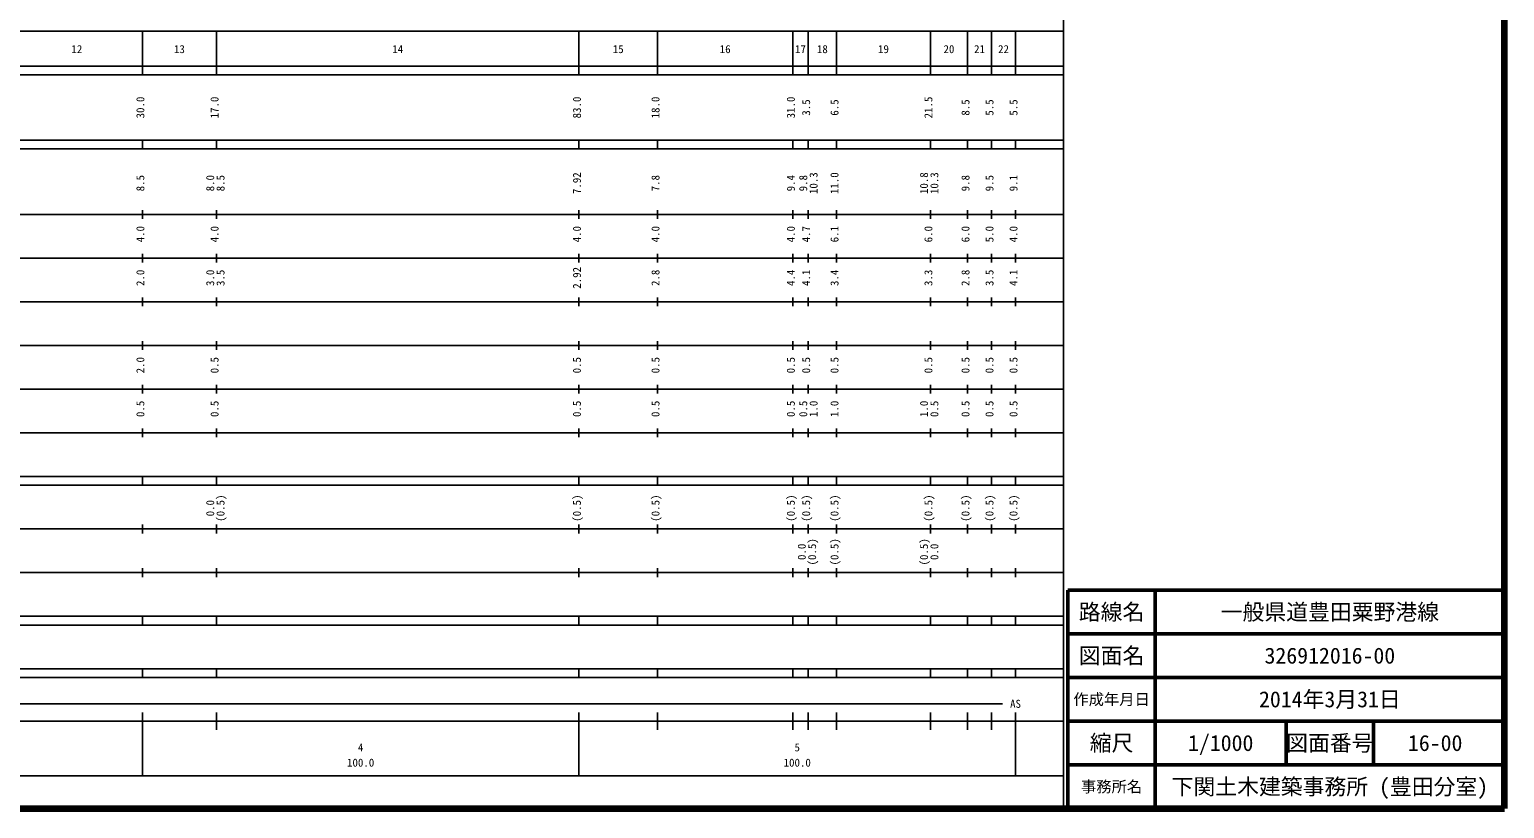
# Model space of a CAD drawing. Units: millimetres on the paper, enlarged 1000 times. Extents: x 40000 to 680000, y 20000 to 380000.
# Drawn here: x 342152 to 680000, y 20000 to 198357 of the extents above; entities that cross this region are included whole.
import ezdxf
from ezdxf.enums import TextEntityAlignment as Align

# ---------------------------------------------------------------- set-up
doc = ezdxf.new("R2010")
doc.units = ezdxf.units.MM
doc.header["$LTSCALE"] = 1000
for name, color, linetype, lineweight in [('M-TTL', 2, 'Continuous', 140), ('M-TTL-BAND', 7, 'Continuous', 25), ('M-TTL-FRAM', 2, 'Continuous', 50), ('M-TTL-LINE', 7, 'Continuous', 50)]:
    doc.layers.add(name, color=color, linetype=linetype, lineweight=lineweight)
doc.layers.add('M-TTL-TXT', color=7, linetype='Continuous')
doc.styles.add('ＭＳ ゴシック', font='')
doc.styles.get('ＭＳ ゴシック').set_extended_font_data('MS Gothic')

msp = doc.modelspace()

# ---------------------------------------------------------------- linework, layer by layer
at = {"layer": 'M-TTL'}
for p, q in [((680000, 20000), (680000, 380000)), ((40000, 20000), (680000, 20000))]:
    msp.add_line(p, q, dxfattribs=at)
at = {"layer": 'M-TTL-BAND'}
for p, q in [((579000, 20000), (579000, 370000)), ((68000, 198000), (579000, 198000)), ((368000, 188000), (368000, 198000)), ((385000, 188000), (385000, 198000)), ((468000, 188000), (468000, 198000)), ((486000, 188000), (486000, 198000)), ((517000, 188000), (517000, 198000)), ((520500, 188000), (520500, 198000)), ((527000, 188000), (527000, 198000)), ((548500, 188000), (548500, 198000)), ((557000, 188000), (557000, 198000)), ((562500, 188000), (562500, 198000)), ((568000, 188000), (568000, 198000)), ((40000, 190000), (579000, 190000)), ((40000, 188000), (579000, 188000)), ((40000, 173000), (579000, 173000)), ((368000, 171000), (368000, 173000)), ((385000, 171000), (385000, 173000)), ((468000, 171000), (468000, 173000)), ((486000, 171000), (486000, 173000)), ((517000, 171000), (517000, 173000)), ((520500, 171000), (520500, 173000)), ((527000, 171000), (527000, 173000)), ((548500, 171000), (548500, 173000)), ((557000, 171000), (557000, 173000)), ((562500, 171000), (562500, 173000)), ((568000, 171000), (568000, 173000)), ((40000, 171000), (579000, 171000)), ((40000, 156000), (579000, 156000)), ((368000, 155000), (368000, 157000)), ((385000, 155000), (385000, 157000)), ((468000, 155000), (468000, 157000)), ((486000, 155000), (486000, 157000)), ((517000, 155000), (517000, 157000)), ((520500, 155000), (520500, 157000)), ((527000, 155000), (527000, 157000)), ((548500, 155000), (548500, 157000)), ((557000, 155000), (557000, 157000)), ((562500, 155000), (562500, 157000)), ((568000, 155000), (568000, 157000)), ((46000, 146000), (579000, 146000)), ((368000, 145000), (368000, 147000)), ((385000, 145000), (385000, 147000)), ((468000, 145000), (468000, 147000)), ((486000, 145000), (486000, 147000)), ((517000, 145000), (517000, 147000)), ((520500, 145000), (520500, 147000)), ((527000, 145000), (527000, 147000)), ((548500, 145000), (548500, 147000)), ((557000, 145000), (557000, 147000)), ((562500, 145000), (562500, 147000)), ((568000, 145000), (568000, 147000)), ((52000, 136000), (579000, 136000)), ((368000, 135000), (368000, 137000)), ((385000, 135000), (385000, 137000)), ((468000, 135000), (468000, 137000)), ((486000, 135000), (486000, 137000)), ((517000, 135000), (517000, 137000)), ((520500, 135000), (520500, 137000)), ((527000, 135000), (527000, 137000)), ((548500, 135000), (548500, 137000)), ((557000, 135000), (557000, 137000)), ((562500, 135000), (562500, 137000)), ((568000, 135000), (568000, 137000)), ((46000, 126000), (579000, 126000)), ((368000, 125000), (368000, 127000)), ((385000, 125000), (385000, 127000)), ((468000, 125000), (468000, 127000)), ((486000, 125000), (486000, 127000)), ((517000, 125000), (517000, 127000)), ((520500, 125000), (520500, 127000)), ((527000, 125000), (527000, 127000)), ((548500, 125000), (548500, 127000)), ((557000, 125000), (557000, 127000)), ((562500, 125000), (562500, 127000)), ((568000, 125000), (568000, 127000)), ((52000, 116000), (579000, 116000)), ((368000, 115000), (368000, 117000)), ((385000, 115000), (385000, 117000)), ((468000, 115000), (468000, 117000)), ((486000, 115000), (486000, 117000)), ((517000, 115000), (517000, 117000)), ((520500, 115000), (520500, 117000)), ((527000, 115000), (527000, 117000)), ((548500, 115000), (548500, 117000)), ((557000, 115000), (557000, 117000)), ((562500, 115000), (562500, 117000)), ((568000, 115000), (568000, 117000)), ((46000, 106000), (579000, 106000)), ((368000, 105000), (368000, 107000)), ((385000, 105000), (385000, 107000)), ((468000, 105000), (468000, 107000)), ((486000, 105000), (486000, 107000)), ((517000, 105000), (517000, 107000)), ((520500, 105000), (520500, 107000)), ((527000, 105000), (527000, 107000)), ((548500, 105000), (548500, 107000)), ((557000, 105000), (557000, 107000)), ((562500, 105000), (562500, 107000)), ((568000, 105000), (568000, 107000)), ((40000, 96000), (579000, 96000)), ((368000, 94000), (368000, 96000)), ((385000, 94000), (385000, 96000)), ((468000, 94000), (468000, 96000)), ((486000, 94000), (486000, 96000)), ((517000, 94000), (517000, 96000)), ((520500, 94000), (520500, 96000)), ((527000, 94000), (527000, 96000)), ((548500, 94000), (548500, 96000)), ((557000, 94000), (557000, 96000)), ((562500, 94000), (562500, 96000)), ((568000, 94000), (568000, 96000)), ((40000, 94000), (579000, 94000)), ((368000, 83000), (368000, 85000)), ((385000, 83000), (385000, 85000)), ((468000, 83000), (468000, 85000)), ((486000, 83000), (486000, 85000)), ((517000, 83000), (517000, 85000)), ((520500, 83000), (520500, 85000)), ((527000, 83000), (527000, 85000)), ((548500, 83000), (548500, 85000)), ((557000, 83000), (557000, 85000)), ((562500, 83000), (562500, 85000)), ((568000, 83000), (568000, 85000)), ((49000, 84000), (579000, 84000)), ((368000, 73000), (368000, 75000)), ((385000, 73000), (385000, 75000)), ((468000, 73000), (468000, 75000)), ((486000, 73000), (486000, 75000)), ((517000, 73000), (517000, 75000)), ((520500, 73000), (520500, 75000)), ((527000, 73000), (527000, 75000)), ((548500, 73000), (548500, 75000)), ((557000, 73000), (557000, 75000)), ((562500, 73000), (562500, 75000)), ((568000, 73000), (568000, 75000)), ((40000, 74000), (579000, 74000)), ((40000, 64000), (579000, 64000)), ((40000, 62000), (579000, 62000)), ((368000, 62000), (368000, 64000)), ((385000, 62000), (385000, 64000)), ((468000, 62000), (468000, 64000)), ((486000, 62000), (486000, 64000)), ((517000, 62000), (517000, 64000)), ((520500, 62000), (520500, 64000)), ((527000, 62000), (527000, 64000)), ((548500, 62000), (548500, 64000)), ((557000, 62000), (557000, 64000)), ((562500, 62000), (562500, 64000)), ((568000, 62000), (568000, 64000)), ((40000, 52000), (579000, 52000)), ((368000, 50000), (368000, 52000)), ((385000, 50000), (385000, 52000)), ((468000, 50000), (468000, 52000)), ((486000, 50000), (486000, 52000)), ((517000, 50000), (517000, 52000)), ((520500, 50000), (520500, 52000)), ((527000, 50000), (527000, 52000)), ((548500, 50000), (548500, 52000)), ((557000, 50000), (557000, 52000)), ((562500, 50000), (562500, 52000)), ((568000, 50000), (568000, 52000)), ((40000, 50000), (579000, 50000)), ((71000, 44000), (565000, 44000)), ((368000, 27500), (368000, 42000)), ((385000, 38000), (385000, 42000)), ((468000, 27500), (468000, 42000)), ((486000, 38000), (486000, 42000)), ((517000, 38000), (517000, 42000)), ((520500, 38000), (520500, 42000)), ((527000, 38000), (527000, 42000)), ((548500, 38000), (548500, 42000)), ((557000, 38000), (557000, 42000)), ((562500, 38000), (562500, 42000)), ((568000, 27500), (568000, 42000)), ((40000, 40000), (579000, 40000)), ((68000, 27500), (579000, 27500))]:
    msp.add_line(p, q, dxfattribs=at)
at = {"layer": 'M-TTL-FRAM'}
for p, q in [((680000, 70000), (580000, 70000)), ((580000, 70000), (580000, 20000))]:
    msp.add_line(p, q, dxfattribs=at)
at = {"layer": 'M-TTL-LINE'}
for p, q in [((600000, 70000), (600000, 20000)), ((680000, 60000), (580000, 60000)), ((680000, 50000), (580000, 50000)), ((680000, 40000), (580000, 40000)), ((630000, 40000), (630000, 30000)), ((650000, 40000), (650000, 30000)), ((680000, 30000), (580000, 30000))]:
    msp.add_line(p, q, dxfattribs=at)

# ---------------------------------------------------------------- texts
at = {"layer": 'M-TTL-BAND', "style": 'ＭＳ ゴシック'}
for s, p in [('12', (353000, 192405)), ('13', (376500, 192405)), ('14', (426500, 192405)), ('15', (477000, 192405)), ('16', (501500, 192405)), ('17', (518750, 192405)), ('18', (523750, 192405)), ('19', (537750, 192405)), ('20', (552750, 192405)), ('21', (559750, 192405)), ('22', (565250, 192405)), ('AS', (568000, 42500)), ('4', (418000, 32523)), ('5', (518000, 32523)), ('100.0', (418000, 29033)), ('100.0', (518000, 29033))]:
    msp.add_text(s, height=1833, dxfattribs=at).set_placement(p, align=Align.BOTTOM_CENTER)
for s, p in [('30.0', (369000, 180500)), ('17.0', (386000, 180500)), ('83.0', (469000, 180500)), ('18.0', (487000, 180500)), ('31.0', (518000, 180500)), ('21.5', (549500, 180500)), ('3.5', (521500, 180500)), ('6.5', (528000, 180500)), ('8.5', (558000, 180500)), ('5.5', (563500, 180500)), ('5.5', (569000, 180500)), ('7.92', (469000, 163174)), ('8.5', (369000, 163174)), ('8.0', (385000, 163174)), ('8.5', (387370, 163174)), ('7.8', (487000, 163174)), ('9.4', (518000, 163174)), ('9.8', (520833, 163174)), ('10.3', (523203, 163174)), ('11.0', (528000, 163174)), ('10.8', (548500, 163174)), ('10.3', (550870, 163174)), ('9.8', (558000, 163174)), ('9.5', (563500, 163174)), ('9.1', (569000, 163174)), ('4.0', (369000, 151500)), ('4.0', (386000, 151500)), ('4.0', (469000, 151500)), ('4.0', (487000, 151500)), ('4.0', (518000, 151500)), ('4.7', (521500, 151500)), ('6.1', (528000, 151500)), ('6.0', (549500, 151500)), ('6.0', (558000, 151500)), ('5.0', (563500, 151500)), ('4.0', (569000, 151500)), ('2.0', (369000, 141500)), ('3.0', (385000, 141500)), ('3.5', (387370, 141500)), ('2.92', (469000, 141500)), ('2.8', (487000, 141500)), ('4.4', (518000, 141500)), ('4.1', (521500, 141500)), ('3.4', (528000, 141500)), ('3.3', (549500, 141500)), ('2.8', (558000, 141500)), ('3.5', (563500, 141500)), ('4.1', (569000, 141500)), ('2.0', (369000, 121500)), ('0.5', (386000, 121500)), ('0.5', (469000, 121500)), ('0.5', (487000, 121500)), ('0.5', (518000, 121500)), ('0.5', (521500, 121500)), ('0.5', (528000, 121500)), ('0.5', (549500, 121500)), ('0.5', (558000, 121500)), ('0.5', (563500, 121500)), ('0.5', (569000, 121500)), ('0.5', (369000, 111500)), ('0.5', (386000, 111500)), ('0.5', (469000, 111500)), ('0.5', (487000, 111500)), ('0.5', (518000, 111500)), ('0.5', (520833, 111500)), ('1.0', (523203, 111500)), ('1.0', (528000, 111500)), ('1.0', (548500, 111500)), ('0.5', (550870, 111500)), ('0.5', (558000, 111500)), ('0.5', (563500, 111500)), ('0.5', (569000, 111500)), ('(0.5)', (387370, 88764)), ('(0.5)', (469000, 88764)), ('(0.5)', (487000, 88764)), ('(0.5)', (518000, 88764)), ('(0.5)', (521500, 88764)), ('(0.5)', (528000, 88764)), ('(0.5)', (549513, 88764)), ('(0.5)', (558000, 88764)), ('(0.5)', (563500, 88764)), ('(0.5)', (569000, 88764)), ('0.0', (385000, 88764)), ('(0.5)', (522870, 78764)), ('(0.5)', (528000, 78764)), ('(0.5)', (548500, 78764)), ('0.0', (520500, 78764)), ('0.0', (550870, 78764))]:
    msp.add_text(s, height=1833, rotation=90, dxfattribs=at).set_placement(p, align=Align.BOTTOM_CENTER)
at = {"layer": 'M-TTL-TXT', "style": 'ＭＳ ゴシック'}
for s, height, p in [('路線名', 3666, (590000, 65000)), ('路線名', 3666, (590000, 65000)), ('一般県道豊田粟野港線', 3666, (640000, 65000)), ('図面名', 3666, (590000, 55000)), ('図面名', 3666, (590000, 55000)), ('326912016-00', 3666, (640000, 55000)), ('2014年3月31日', 3666, (640000, 45000)), ('作成年月日', 2566, (590000, 45000)), ('作成年月日', 2566, (590000, 45000)), ('縮尺', 3666, (590000, 35000)), ('縮尺', 3666, (590000, 35000)), ('図面番号', 3666, (640000, 35000)), ('図面番号', 3666, (640000, 35000)), ('1/1000', 3666, (615000, 35000)), ('16-00', 3666, (664125, 35000)), ('下関土木建築事務所 (豊田分室)', 3666, (640000, 25000)), ('事務所名', 2566, (590000, 25000)), ('事務所名', 2566, (590000, 25000))]:
    msp.add_text(s, height=height, dxfattribs=at).set_placement(p, align=Align.MIDDLE_CENTER)

doc.saveas('drawing.dxf')
